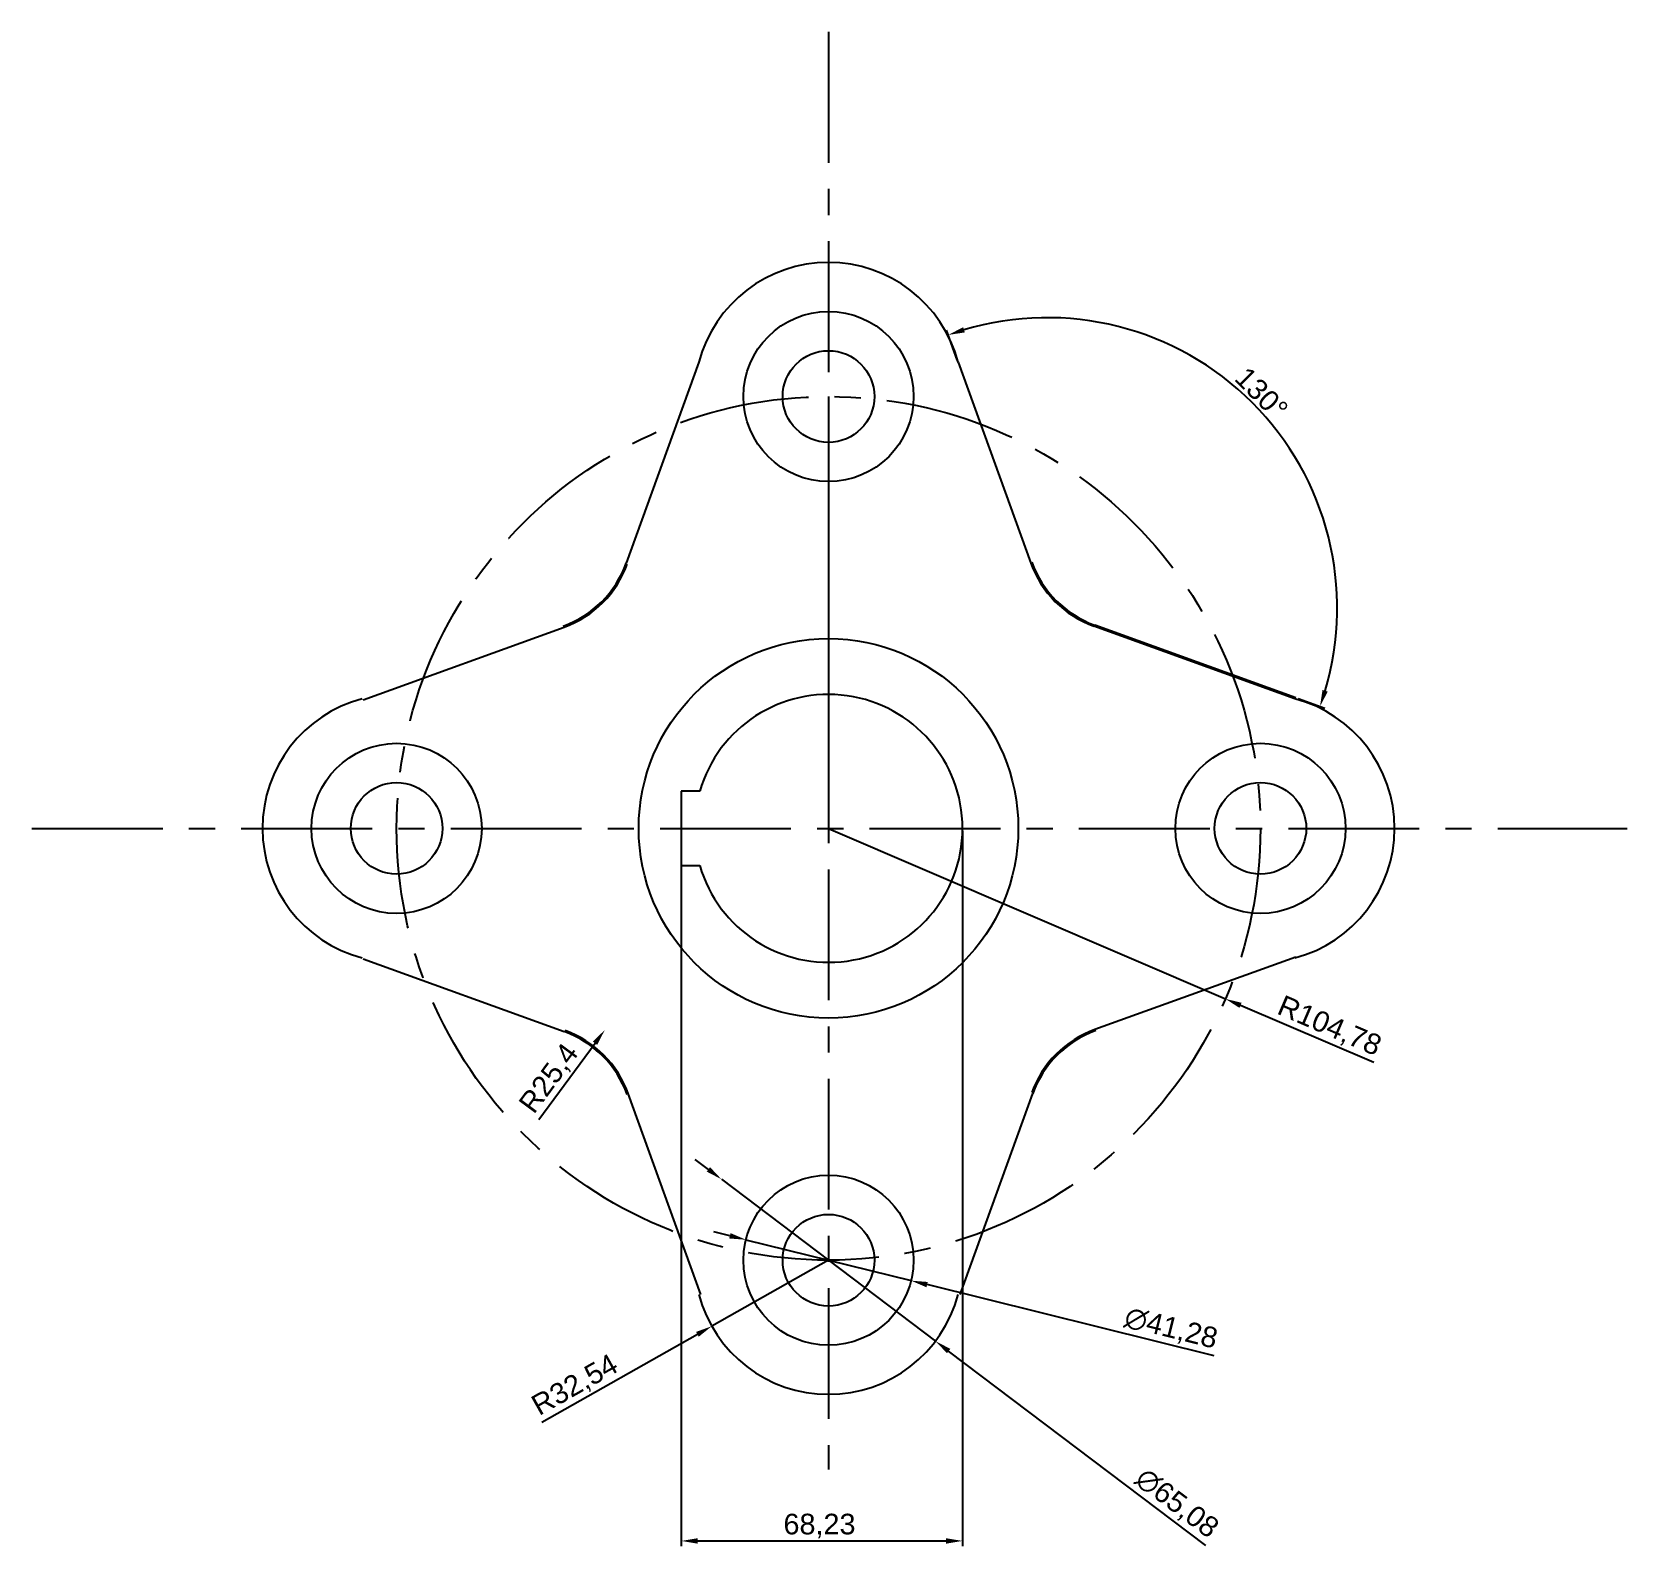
# Model space of a CAD drawing. Header units: millimetres. Extents: x 121 to 508, y 100 to 467.
import ezdxf

# ---------------------------------------------------------------- set-up
doc = ezdxf.new("R2010")
doc.units = ezdxf.units.MM
doc.linetypes.add('CENTER', pattern=[50.8, 31.75, -6.35, 6.35, -6.35])
doc.layers.get('0').update_dxf_attribs({"color": 20})
doc.layers.add('CENTER', color=70, linetype='CENTER')
doc.layers.add('DIM', color=130, linetype='Continuous')
doc.styles.get("Standard").update_dxf_attribs({"font": 'arial.ttf'})
doc.dimstyles.new('ISO-25', dxfattribs={"dimtxt": 5, "dimasz": 4, "dimexe": 1.25, "dimexo": 0.625, "dimtad": 1, "dimtxsty": 'Standard', "dimcen": 2.5, "dimadec": 0, "dimazin": 0, "dimtfac": 1, "dimtmove": 0, "dimatfit": 3, "dimfxl": 1, "dimarcsym": 0})

# ---------------------------------------------------------------- blocks, each defined once
blk = doc.blocks.new('*D22')
at = {"layer": 'Defpoints', "color": 0, "transparency": 16777216}
for p in [(287.84, 188.54), (339.75, 149.28)]:
    blk.add_point(p, dxfattribs=at)
at = {"layer": 'DIM', "color": 0, "lineweight": -2, "transparency": 16777216}
for p, q in [((284.65, 190.95), (281.46, 193.36)), ((287.84, 188.54), (339.75, 149.28)), ((405.35, 99.68), (342.94, 146.87))]:
    blk.add_line(p, q, dxfattribs=at)
at = {"layer": 'DIM', "color": 0, "transparency": 16777216}
for points in [[(285.06, 191.48), (284.25, 190.42), (287.84, 188.54)], [(343.35, 147.4), (342.54, 146.34), (339.75, 149.28)]]:
    blk.add_solid(points, dxfattribs=at)
at = {"layer": 'DIM', "color": 0, "transparency": 16777216, "insert": (398.18, 109.75), "char_height": 5, "attachment_point": 5, "rotation": 322.904}
blk.add_mtext('∅65,08', dxfattribs=at)
blk = doc.blocks.new('*D23')
at = {"layer": 'Defpoints', "color": 0, "transparency": 16777216}
for p in [(293.77, 173.88), (333.83, 163.95)]:
    blk.add_point(p, dxfattribs=at)
at = {"layer": 'DIM', "color": 0, "lineweight": -2, "transparency": 16777216}
for p, q in [((289.88, 174.84), (286, 175.8)), ((293.77, 173.88), (333.83, 163.95)), ((407.39, 145.72), (337.72, 162.98))]:
    blk.add_line(p, q, dxfattribs=at)
at = {"layer": 'DIM', "color": 0, "transparency": 16777216}
for points in [[(290.04, 175.48), (289.72, 174.19), (293.77, 173.88)], [(337.88, 163.63), (337.56, 162.34), (333.83, 163.95)]]:
    blk.add_solid(points, dxfattribs=at)
at = {"layer": 'DIM', "color": 0, "transparency": 16777216, "insert": (396.84, 152.16), "char_height": 5, "attachment_point": 5, "rotation": 346.0816}
blk.add_mtext('∅41,28', dxfattribs=at)
blk = doc.blocks.new('*D24')
at = {"layer": 'Defpoints', "color": 0, "transparency": 16777216}
for p in [(278.07, 273.69), (346.3, 273.69), (346.3, 100.8)]:
    blk.add_point(p, dxfattribs=at)
at = {"layer": 'DIM', "color": 0, "lineweight": -2, "transparency": 16777216}
for p, q in [((278.07, 273.07), (278.07, 99.55)), ((346.3, 273.07), (346.3, 99.55)), ((282.07, 100.8), (342.3, 100.8))]:
    blk.add_line(p, q, dxfattribs=at)
at = {"layer": 'DIM', "color": 0, "transparency": 16777216}
for points in [[(282.07, 101.46), (282.07, 100.13), (278.07, 100.8)], [(342.3, 101.46), (342.3, 100.13), (346.3, 100.8)]]:
    blk.add_solid(points, dxfattribs=at)
at = {"layer": 'DIM', "color": 0, "transparency": 16777216, "insert": (311.61, 104.43), "char_height": 5, "attachment_point": 5}
blk.add_mtext('68,23', dxfattribs=at)
blk = doc.blocks.new('*D25')
at = {"layer": 'Defpoints', "color": 0, "transparency": 16777216}
for p in [(313.8, 168.91), (285.47, 152.9)]:
    blk.add_point(p, dxfattribs=at)
at = {"layer": 'DIM', "color": 0, "lineweight": -2, "transparency": 16777216}
for p, q in [((313.8, 168.91), (285.47, 152.9)), ((244.23, 129.59), (281.99, 150.93))]:
    blk.add_line(p, q, dxfattribs=at)
at = {"layer": 'DIM', "color": 0, "transparency": 16777216}
blk.add_solid([(281.66, 151.51), (282.32, 150.35), (285.47, 152.9)], dxfattribs=at)
at = {"layer": 'DIM', "color": 0, "transparency": 16777216, "insert": (252.4, 138.38), "char_height": 5, "attachment_point": 5, "rotation": 29.4757}
blk.add_mtext('R32,54', dxfattribs=at)
blk = doc.blocks.new('*D26')
at = {"layer": 'Defpoints', "color": 0, "transparency": 16777216}
for p in [(259.53, 224.78), (244.45, 204.34)]:
    blk.add_point(p, dxfattribs=at)
at = {"layer": 'DIM', "color": 0, "lineweight": -2, "transparency": 16777216}
blk.add_line((243.5, 203.05), (257.16, 221.56), dxfattribs=at)
at = {"layer": 'DIM', "color": 0, "transparency": 16777216}
blk.add_solid([(256.62, 221.96), (257.69, 221.17), (259.53, 224.78)], dxfattribs=at)
at = {"layer": 'DIM', "color": 0, "transparency": 16777216, "insert": (246.22, 212.85), "char_height": 5, "attachment_point": 5, "rotation": 53.5758}
blk.add_mtext('R25,4', dxfattribs=at)
blk = doc.blocks.new('*D27')
at = {"layer": 'Defpoints', "color": 0, "transparency": 16777216}
for p in [(313.8, 273.69), (410.07, 232.33)]:
    blk.add_point(p, dxfattribs=at)
at = {"layer": 'DIM', "color": 0, "lineweight": -2, "transparency": 16777216}
for p, q in [((313.8, 273.69), (410.07, 232.33)), ((446.11, 216.85), (413.75, 230.75))]:
    blk.add_line(p, q, dxfattribs=at)
at = {"layer": 'DIM', "color": 0, "transparency": 16777216}
blk.add_solid([(414.01, 231.37), (413.48, 230.14), (410.07, 232.33)], dxfattribs=at)
at = {"layer": 'DIM', "color": 0, "transparency": 16777216, "insert": (435.23, 225.48), "char_height": 5, "attachment_point": 5, "rotation": 336.7519}
blk.add_mtext('R104,78', dxfattribs=at)
blk = doc.blocks.new('*D31')
at = {"layer": 'Defpoints', "color": 0, "transparency": 16777216}
for p in [(345.25, 386.82), (431.42, 355.13), (362.88, 338.03), (378.37, 323), (427.16, 305.38)]:
    blk.add_point(p, dxfattribs=at)
at = {"layer": 'DIM', "color": 0, "lineweight": -2, "transparency": 16777216}
for p, q in [((345.04, 387.4), (342.44, 394.59)), ((427.75, 305.17), (434.19, 302.84))]:
    blk.add_line(p, q, dxfattribs=at)
blk.add_arc((366.79, 327.19), 70.42, 343.3936, 106.6064, dxfattribs=at)
at = {"layer": 'DIM', "color": 0, "transparency": 16777216}
for points in [[(346.87, 394.03), (346.46, 395.3), (342.87, 393.42)], [(434.9, 306.86), (433.64, 307.27), (433.02, 303.27)]]:
    blk.add_solid(points, dxfattribs=at)
at = {"layer": 'DIM', "color": 0, "transparency": 16777216, "insert": (418.83, 379.23), "char_height": 5, "attachment_point": 5, "rotation": 315}
blk.add_mtext('130°', dxfattribs=at)

msp = doc.modelspace()

# ---------------------------------------------------------------- linework, layer by layer
for p, q in [((282.348, 386.817), (264.723, 338.026)), ((345.251, 386.817), (362.875, 338.026)), ((200.911, 304.904), (249.701, 322.529)), ((426.925, 305.142), (378.135, 322.767)), ((427.163, 305.38), (378.373, 323.005)), ((282.57, 282.691), (278.069, 282.691)), ((278.069, 282.691), (278.069, 264.691)), ((278.069, 264.691), (282.57, 264.691)), ((200.911, 242.001), (249.701, 224.376)), ((427.163, 242.477), (378.373, 224.852)), ((282.824, 160.565), (265.199, 209.355)), ((345.727, 160.565), (363.351, 209.355))]:
    msp.add_line(p, q)
for centre, radius in [((313.799, 378.471), 20.64), ((313.799, 378.471), 20.64), ((313.799, 378.471), 20.64), ((313.799, 378.471), 20.64), ((313.799, 378.471), 20.64), ((313.799, 378.471), 20.64), ((313.799, 378.471), 11.115), ((313.799, 378.471), 11.115), ((313.799, 378.471), 11.115), ((313.799, 378.471), 11.115), ((313.799, 378.471), 11.115), ((313.799, 378.471), 11.115), ((313.799, 273.691), 46.04), ((209.019, 273.691), 20.64), ((209.019, 273.691), 20.64), ((209.019, 273.691), 20.64), ((209.019, 273.691), 20.64), ((209.019, 273.691), 20.64), ((209.019, 273.691), 20.64), ((418.579, 273.691), 20.64), ((418.579, 273.691), 20.64), ((418.579, 273.691), 20.64), ((418.579, 273.691), 20.64), ((418.579, 273.691), 20.64), ((418.579, 273.691), 20.64), ((209.019, 273.691), 11.115), ((209.019, 273.691), 11.115), ((209.019, 273.691), 11.115), ((209.019, 273.691), 11.115), ((209.019, 273.691), 11.115), ((209.019, 273.691), 11.115), ((418.579, 273.691), 11.115), ((418.579, 273.691), 11.115), ((418.579, 273.691), 11.115), ((418.579, 273.691), 11.115), ((418.579, 273.691), 11.115), ((418.579, 273.691), 11.115), ((313.799, 168.911), 20.64), ((313.799, 168.911), 20.64), ((313.799, 168.911), 20.64), ((313.799, 168.911), 20.64), ((313.799, 168.911), 20.64), ((313.799, 168.911), 20.64), ((313.799, 168.911), 11.115), ((313.799, 168.911), 11.115), ((313.799, 168.911), 11.115), ((313.799, 168.911), 11.115), ((313.799, 168.911), 11.115), ((313.799, 168.911), 11.115)]:
    msp.add_circle(centre, radius)
for centre, radius, start, end in [((313.799, 378.471), 32.54, 14.86155, 165.13845), ((313.799, 378.471), 32.54, 14.86155, 165.13845), ((313.799, 378.471), 32.54, 14.86155, 165.13845), ((313.799, 378.471), 32.54, 14.86155, 165.13845), ((313.799, 378.471), 32.54, 14.86155, 165.13845), ((313.799, 378.471), 32.54, 14.86155, 165.13845), ((240.834, 346.656), 25.4, 289.86155, 340.13845), ((241.072, 346.418), 25.4, 289.86155, 340.13845), ((386.764, 346.656), 25.4, 199.86155, 250.13845), ((387.003, 346.894), 25.4, 199.86155, 250.13845), ((313.799, 273.691), 32.5, 196.07665, 163.92335), ((209.019, 273.691), 32.54, 104.86155, 255.13845), ((209.019, 273.691), 32.54, 104.86155, 255.13845), ((209.019, 273.691), 32.54, 104.86155, 255.13845), ((209.019, 273.691), 32.54, 104.86155, 255.13845), ((209.019, 273.691), 32.54, 104.86155, 255.13845), ((209.019, 273.691), 32.54, 104.86155, 255.13845), ((418.579, 273.691), 32.54, 284.86155, 75.13845), ((418.579, 273.691), 32.54, 284.86155, 75.13845), ((418.579, 273.691), 32.54, 284.86155, 75.13845), ((418.579, 273.691), 32.54, 284.86155, 75.13845), ((418.579, 273.691), 32.54, 284.86155, 75.13845), ((418.579, 273.691), 32.54, 284.86155, 75.13845), ((241.31, 200.725), 25.4, 19.86155, 70.13845), ((387.003, 200.963), 25.4, 109.86155, 160.13845), ((387.241, 200.725), 25.4, 109.86155, 160.13845), ((241.072, 200.487), 25.4, 19.86155, 70.13845), ((313.799, 168.911), 32.54, 194.86155, 345.13845), ((313.799, 168.911), 32.54, 194.86155, 345.13845)]:
    msp.add_arc(centre, radius, start, end)
at = {"layer": 'CENTER'}
for p, q in [((313.799, 466.943), (313.799, 118.143)), ((120.547, 273.691), (507.527, 273.691))]:
    msp.add_line(p, q, dxfattribs=at)
msp.add_circle((313.799, 273.691), 104.78, dxfattribs=at)
at = {"layer": 'DIM'}
msp.add_line((313.799, 378.471), (313.799, 273.691), dxfattribs=at)

# ---------------------------------------------------------------- dimensions: what is measured, and where the dimension line sits
dim = msp.add_angular_dim_2l(base=(431.425, 355.131), line1=((427.163, 305.38), (378.373, 323.005)), line2=((345.251, 386.817), (362.875, 338.026)), dimstyle='ISO-25', dxfattribs=at)
dim.commit()
dim.dimension.update_dxf_attribs({"geometry": '*D31', "text_midpoint": (418.83, 379.229)})
dim = msp.add_linear_dim(base=(346.299, 100.796), p1=(278.069, 273.691), p2=(346.299, 273.691), dimstyle='ISO-25', dxfattribs=at)
dim.commit()
dim.dimension.update_dxf_attribs({"geometry": '*D24', "text_midpoint": (311.608, 100.796), "dimtype": 160})
for center, mpoint, picture, middle in [((313.799, 273.691), (410.071, 232.332), '*D27', (433.796, 222.14)), ((244.451, 204.343), (259.533, 224.781), '*D26', (249.141, 210.699)), ((313.799, 168.911), (285.471, 152.899), '*D25', (254.19, 135.219))]:
    dim = msp.add_radius_dim(center=center, mpoint=mpoint, dimstyle='ISO-25', dxfattribs=at)
    dim.commit()
    dim.dimension.update_dxf_attribs({"geometry": picture, "text_midpoint": middle, "dimtype": 164})
for p1, p2, picture, middle in [((287.844, 188.537), (339.754, 149.284), '*D22', (395.946, 106.793)), ((293.765, 173.875), (333.833, 163.946), '*D23', (395.946, 148.553))]:
    dim = msp.add_diameter_dim_2p(p1=p1, p2=p2, dimstyle='ISO-25', dxfattribs=at)
    dim.commit()
    dim.dimension.update_dxf_attribs({"geometry": picture, "text_midpoint": middle, "dimtype": 163})

doc.saveas('drawing.dxf')
